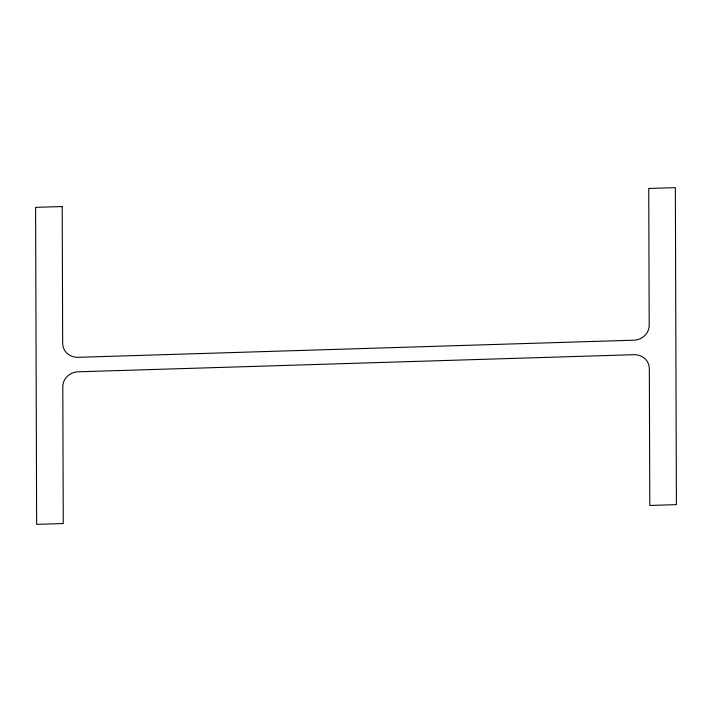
<?xml version="1.0" encoding="UTF-8"?>
<svg xmlns="http://www.w3.org/2000/svg" width="712" height="712" viewBox="0 0 712 712"><rect width="100%" height="100%" fill="white"/><g stroke="black" fill="none" stroke-linecap="round" stroke-linejoin="round"><path stroke-width="1.07" d="M62.211 206.542L35.6 207.361L36.641 524.361L63.261 523.543L62.807 386.785A15.406 14.454 -13.7 0 1 78.115 371.815L633.929 354.683A15.406 14.454 -13.7 0 1 649.335 368.709L649.789 505.458L676.4 504.639L675.359 187.639L648.739 188.458L649.193 325.215A15.406 14.454 -13.7 0 1 633.885 340.185L78.071 357.317A15.406 14.454 -13.7 0 1 62.665 343.291L62.211 206.542"/></g></svg>
